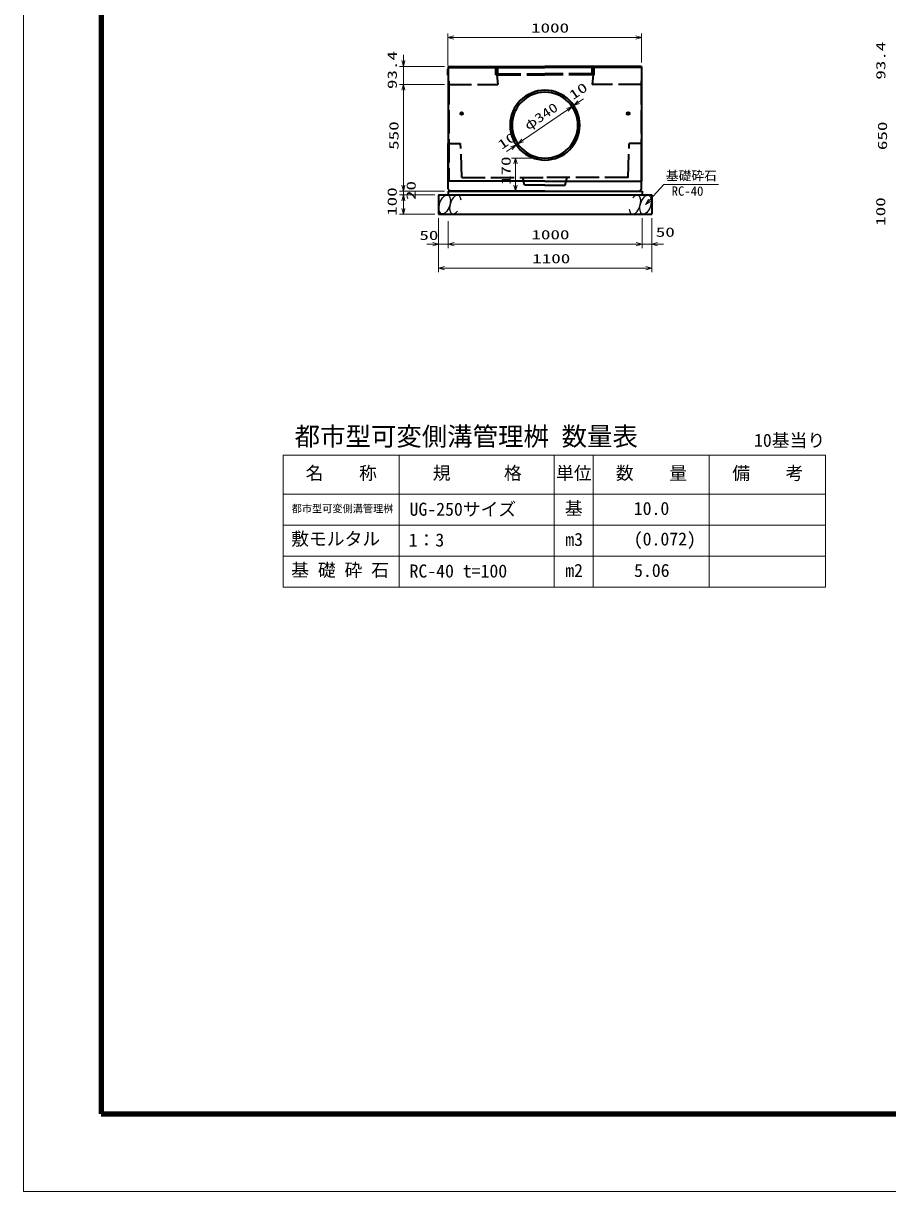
# Model space of a CAD drawing. Units: millimetres on the paper. Extents: x 0 to 841, y 0 to 594.
# Drawn here: x 0 to 223, y 0 to 301.5 of the extents above; entities that cross this region are included whole.
import ezdxf
from ezdxf.enums import TextEntityAlignment as Align

# ---------------------------------------------------------------- set-up
doc = ezdxf.new("R2010")
doc.units = ezdxf.units.MM
doc.linetypes.add('DASHED', pattern=[7.5, 6, -1.5])
for name, color, linetype, lineweight in [('D-BMK-HTXT', 7, 'Continuous', 13), ('D-STR-DIM（寸法）', 7, 'Continuous', 13), ('D-STR-HTXT(基礎砕石-旗)', 7, 'Continuous', 13), ('D-STR-STRF(グリ)', 7, 'Continuous', 25), ('D-STR（構造物）', 1, 'Continuous', 35), ('D-TTL-LINE（区切線）', 7, 'Continuous', 18), ('D-TTL（外枠）', 2, 'Continuous', 140)]:
    doc.layers.add(name, color=color, linetype=linetype, lineweight=lineweight)
doc.styles.add('ＭＳ ゴシック', font='')
doc.styles.get('ＭＳ ゴシック').set_extended_font_data('MS Gothic')

# ---------------------------------------------------------------- blocks, each defined once
blk = doc.blocks.new('_Open30')
at = {"color": 7, "linetype": 'Continuous', "lineweight": 13}
for p, q in [((-1, 0.2679), (0, 0)), ((0, 0), (-1, -0.2679)), ((0, 0), (-1, 0))]:
    blk.add_line(p, q, dxfattribs=at)

msp = doc.modelspace()

# ---------------------------------------------------------------- linework, layer by layer
at = {"layer": 'D-BMK-HTXT'}
for p, q in [((67.007, 190.049), (67.007, 156.049)), ((67.007, 190.049), (207.007, 190.049)), ((97.007, 190.049), (97.007, 156.049)), ((137.007, 190.049), (137.007, 156.049)), ((147.007, 190.049), (147.007, 156.049)), ((177.007, 190.049), (177.007, 156.049)), ((207.007, 190.049), (207.007, 156.049)), ((67.007, 180.049), (207.007, 180.049)), ((67.007, 172.049), (207.007, 172.049)), ((67.007, 164.049), (207.007, 164.049)), ((67.007, 156.049), (207.007, 156.049))]:
    msp.add_line(p, q, dxfattribs=at)
at = {"layer": 'D-STR-DIM（寸法）'}
for p, q in [((109.552, 290.682), (109.552, 298.902)), ((159.552, 291.444), (159.552, 298.902)), ((111.052, 297.902), (158.052, 297.902)), ((98.069, 291.944), (98.069, 293.444)), ((108.652, 290.444), (97.069, 290.444)), ((98.069, 290.444), (98.069, 285.774)), ((108.652, 285.774), (97.069, 285.774)), ((108.652, 285.774), (97.069, 285.774)), ((98.069, 284.274), (98.069, 282.774)), ((98.069, 259.774), (98.069, 284.274)), ((143.273, 281.195), (144.512, 282.041)), ((128.821, 271.326), (140.383, 279.222)), ((140.383, 279.222), (139.144, 278.376)), ((141.621, 280.067), (142.034, 280.349)), ((128.821, 271.326), (130.06, 272.172)), ((125.931, 269.353), (124.692, 268.507)), ((127.582, 270.481), (127.169, 270.199)), ((133.602, 266.774), (126.003, 266.774)), ((127.003, 265.274), (127.003, 259.774)), ((98.069, 259.774), (98.069, 261.274)), ((106.152, 258.274), (97.069, 258.274)), ((108.652, 258.274), (97.069, 258.274)), ((106.152, 257.274), (97.069, 257.274)), ((106.152, 257.274), (97.069, 257.274)), ((98.069, 258.274), (98.069, 257.274)), ((133.602, 258.274), (126.003, 258.274)), ((98.069, 255.774), (98.069, 254.274)), ((98.069, 255.774), (98.069, 253.774)), ((106.152, 252.274), (97.069, 252.274)), ((107.152, 251.274), (107.152, 243.542)), ((107.152, 251.274), (107.152, 237.354)), ((109.652, 250.527), (109.652, 243.542)), ((159.652, 251.274), (159.652, 243.542)), ((159.652, 251.274), (159.652, 243.542)), ((162.152, 251.274), (162.152, 243.542)), ((162.152, 251.274), (162.152, 237.354)), ((109.652, 249.527), (109.652, 243.542)), ((109.652, 249.527), (109.652, 243.542)), ((105.652, 244.542), (104.152, 244.542)), ((109.652, 244.542), (107.152, 244.542)), ((109.652, 244.542), (107.152, 244.542)), ((111.152, 244.542), (112.652, 244.542)), ((111.152, 244.542), (112.652, 244.542)), ((111.152, 244.542), (158.152, 244.542)), ((158.152, 244.542), (156.652, 244.542)), ((162.152, 244.542), (159.652, 244.542)), ((163.652, 244.542), (165.152, 244.542)), ((108.652, 238.354), (160.652, 238.354))]:
    msp.add_line(p, q, dxfattribs=at)
at = {"layer": 'D-STR-HTXT(基礎砕石-旗)'}
msp.add_lwpolyline([(179.379, 259.986), (165.275, 259.986), (161.578, 255.867)], dxfattribs=at)
at = {"layer": 'D-STR-STRF(グリ)'}
for centre, major_axis in [((108.727, 254.798), (0.79, 2.421)), ((160.576, 254.751), (-0.79, -2.421))]:
    msp.add_ellipse(centre, major_axis=major_axis, ratio=0.5139, dxfattribs=at)
for centre, major_axis in [((111.468, 254.798), (0.79, 2.421)), ((157.836, 254.751), (-0.79, -2.421))]:
    msp.add_ellipse(centre, major_axis=major_axis, ratio=0.5139, start_param=5.3575563, end_param=10.3750652, dxfattribs=at)
at = {"layer": 'D-STR（構造物）'}
for p, q in [((109.552, 289.682), (109.652, 289.782)), ((109.552, 288.182), (109.552, 289.682)), ((109.652, 290.444), (109.652, 260.774)), ((109.652, 290.444), (134.602, 290.444)), ((109.652, 290.194), (134.602, 290.194)), ((159.552, 290.444), (134.602, 290.444)), ((159.552, 290.194), (134.602, 290.194)), ((159.552, 290.444), (159.552, 260.774)), ((109.552, 288.182), (109.652, 288.082)), ((112.652, 278.269), (113.552, 278.269)), ((113.102, 278.719), (113.102, 277.819)), ((156.552, 278.269), (155.652, 278.269)), ((156.102, 278.719), (156.102, 277.819)), ((109.652, 258.774), (109.652, 270.524)), ((159.552, 258.774), (159.552, 270.524)), ((134.602, 260.774), (109.652, 260.774)), ((134.602, 260.774), (159.552, 260.774)), ((107.152, 257.274), (162.152, 257.274)), ((107.152, 257.274), (107.152, 252.274)), ((107.152, 257.274), (162.152, 257.274)), ((109.652, 258.774), (110.152, 258.274)), ((109.652, 258.274), (109.652, 257.274)), ((109.652, 258.274), (159.652, 258.274)), ((134.602, 258.274), (110.152, 258.274)), ((134.602, 258.274), (159.052, 258.274)), ((159.552, 258.774), (159.052, 258.274)), ((159.652, 258.274), (159.652, 257.274)), ((162.152, 257.274), (162.152, 252.274)), ((107.152, 252.274), (162.152, 252.274))]:
    msp.add_line(p, q, dxfattribs=at)
at = {"layer": 'D-STR（構造物）', "linetype": 'DASHED'}
for p, q in [((121.902, 288.244), (121.902, 290.444)), ((122.202, 288.244), (122.202, 290.444)), ((122.402, 288.244), (122.402, 290.444)), ((146.802, 288.244), (146.802, 290.444)), ((147.002, 288.244), (147.002, 290.444)), ((147.302, 288.244), (147.302, 290.444)), ((109.652, 286.774), (109.802, 286.644)), ((109.802, 286.644), (109.802, 260.774)), ((121.902, 288.244), (122.202, 288.244)), ((122.202, 288.244), (122.452, 285.774)), ((122.402, 288.544), (134.602, 288.544)), ((122.402, 288.244), (134.602, 288.244)), ((146.802, 288.544), (134.602, 288.544)), ((146.802, 288.244), (134.602, 288.244)), ((147.002, 288.244), (146.752, 285.774)), ((147.302, 288.244), (147.002, 288.244)), ((159.552, 286.774), (159.402, 286.644)), ((159.402, 286.644), (159.402, 260.774)), ((109.652, 285.774), (122.452, 285.774)), ((159.552, 285.774), (146.752, 285.774)), ((109.652, 270.524), (112.834, 270.524)), ((113.152, 261.774), (112.834, 270.524)), ((156.052, 261.774), (156.37, 270.524)), ((159.552, 270.524), (156.37, 270.524)), ((113.152, 261.774), (134.602, 261.774)), ((129.352, 259.774), (128.852, 261.774)), ((134.602, 259.774), (129.352, 259.774)), ((156.052, 261.774), (134.602, 261.774)), ((134.602, 259.774), (139.852, 259.774)), ((139.852, 259.774), (140.352, 261.774))]:
    msp.add_line(p, q, dxfattribs=at)
at = {"layer": 'D-STR（構造物）'}
for centre, radius in [((113.102, 278.269), 0.35), ((113.102, 278.269), 0.3), ((156.102, 278.269), 0.35), ((156.102, 278.269), 0.3)]:
    msp.add_circle(centre, radius, dxfattribs=at)
for radius, start, end in [(9, 90, 270), (8.5, 90, 270), (9, 270, 90), (8.5, 270, 90)]:
    msp.add_arc((134.602, 275.274), radius, start, end, dxfattribs=at)
at = {"layer": 'D-TTL-LINE（区切線）'}
for p, q in [((0, 594), (0, 0)), ((0, 0), (841, 0))]:
    msp.add_line(p, q, dxfattribs=at)
at = {"layer": 'D-TTL（外枠）'}
for p, q in [((20.1, 573.9), (20.1, 20.1)), ((20.1, 20.1), (820.9, 20.1))]:
    msp.add_line(p, q, dxfattribs=at)

# ---------------------------------------------------------------- block references
at = {"layer": 'D-STR-DIM（寸法）', "xscale": 1.5, "yscale": 1.5}
for p, rotation in [((109.552, 297.902), 180), ((98.069, 290.444), 270), ((98.069, 285.774), 90), ((98.069, 285.774), 90), ((142.034, 280.349), 214.32855), ((141.621, 280.067), 34.32855), ((141.621, 280.067), 34.32855), ((127.582, 270.481), 214.32855), ((127.582, 270.481), 214.32855), ((127.169, 270.199), 34.32855), ((127.003, 266.774), 90), ((98.069, 258.274), 270), ((98.069, 258.274), 270), ((127.003, 258.274), 270), ((98.069, 257.274), 90), ((98.069, 257.274), 90), ((98.069, 252.274), 270), ((109.652, 244.542), 180), ((109.652, 244.542), 180), ((109.652, 244.542), 180), ((162.152, 244.542), 180), ((107.152, 238.354), 180)]:
    msp.add_blockref('_Open30', p, dxfattribs=dict(at, rotation=rotation))
for p in [(159.552, 297.902), (107.152, 244.542), (159.652, 244.542), (159.652, 244.542), (162.152, 238.354)]:
    msp.add_blockref('_Open30', p, dxfattribs=at)
at = {"layer": 'D-STR-HTXT(基礎砕石-旗)', "xscale": 1.5, "yscale": 1.5, "rotation": 228.09044}
msp.add_blockref('_Open30', (160.576, 254.751), dxfattribs=at)

# ---------------------------------------------------------------- texts
at = {"layer": 'D-BMK-HTXT', "style": 'ＭＳ ゴシック'}
for s, height, p in [('都市型可変側溝管理桝 数量表', 4.811, (69.999, 191.089)), ('10基当り', 3.367, (188.547, 191.245)), ('名\u3000\u3000称', 3.367, (72.843, 182.767)), ('規\u3000\u3000\u3000格', 3.367, (105.647, 182.785)), ('単位', 3.367, (137.466, 182.749)), ('数\u3000\u3000量', 3.367, (152.897, 182.785)), ('備\u3000\u3000考', 3.367, (182.914, 182.745)), ('UG-250サイズ', 3.367, (99.655, 173.455)), ('基', 3.367, (139.724, 173.687)), ('10.0', 3.367, (157.521, 173.651)), ('都市型可変側溝管理桝', 1.924, (69.245, 174.745)), ('敷モルタル', 3.367, (69.113, 165.793)), ('1：3', 3.367, (99.424, 165.499)), ('m3', 3.367, (139.831, 165.651)), ('(0.072)', 3.367, (157.518, 165.768)), ('基 礎 砕 石', 3.367, (69.113, 157.758)), ('RC-40 t=100', 3.367, (99.656, 157.499)), ('m2', 3.367, (139.822, 157.651)), ('5.06', 3.367, (157.592, 157.651))]:
    msp.add_text(s, height=height, dxfattribs=at).set_placement(p, align=Align.BOTTOM_LEFT)
at = {"layer": 'D-STR-DIM（寸法）', "style": 'ＭＳ ゴシック', "width": 1.5}
for s, p in [('1000', (131.01, 298.439)), ('50', (102.188, 244.907)), ('1000', (131.11, 245.079)), ('50', (163.203, 245.731)), ('1100', (131.318, 238.892))]:
    msp.add_text(s, height=2.405, dxfattribs=at).set_placement(p, align=Align.BOTTOM_LEFT)
at = {"layer": 'D-STR-DIM（寸法）', "style": 'ＭＳ ゴシック'}
for s, rotation, width, p in [('93.4', 90, 1.5, (223.168, 287.012)), ('93.4', 90, 1.5, (97.099, 284.582)), ('10', 34.329, 1.5, (142.232, 281.091)), ('φ340', 34.329, 1.3, (130.686, 273.251)), ('550', 90, 1.5, (97.532, 268.899)), ('650', 90, 1.5, (223.601, 268.829)), ('10', 34.329, 1.5, (123.82, 268.269)), ('170', 90, 1.5, (126.465, 259.816)), ('20', 90, 1.5, (101.97, 255.943)), ('100', 90, 1.5, (97.082, 251.862)), ('100', 90, 1.5, (223.151, 249.292))]:
    msp.add_text(s, height=2.405, rotation=rotation, dxfattribs=dict(at, width=width)).set_placement(p, align=Align.BOTTOM_LEFT)
at = {"layer": 'D-STR-HTXT(基礎砕石-旗)', "style": 'ＭＳ ゴシック'}
for s, p in [('基礎砕石', (165.811, 260.32)), ('RC-40', (167.299, 256.335))]:
    msp.add_text(s, height=2.405, dxfattribs=at).set_placement(p, align=Align.BOTTOM_LEFT)

doc.saveas('drawing.dxf')
